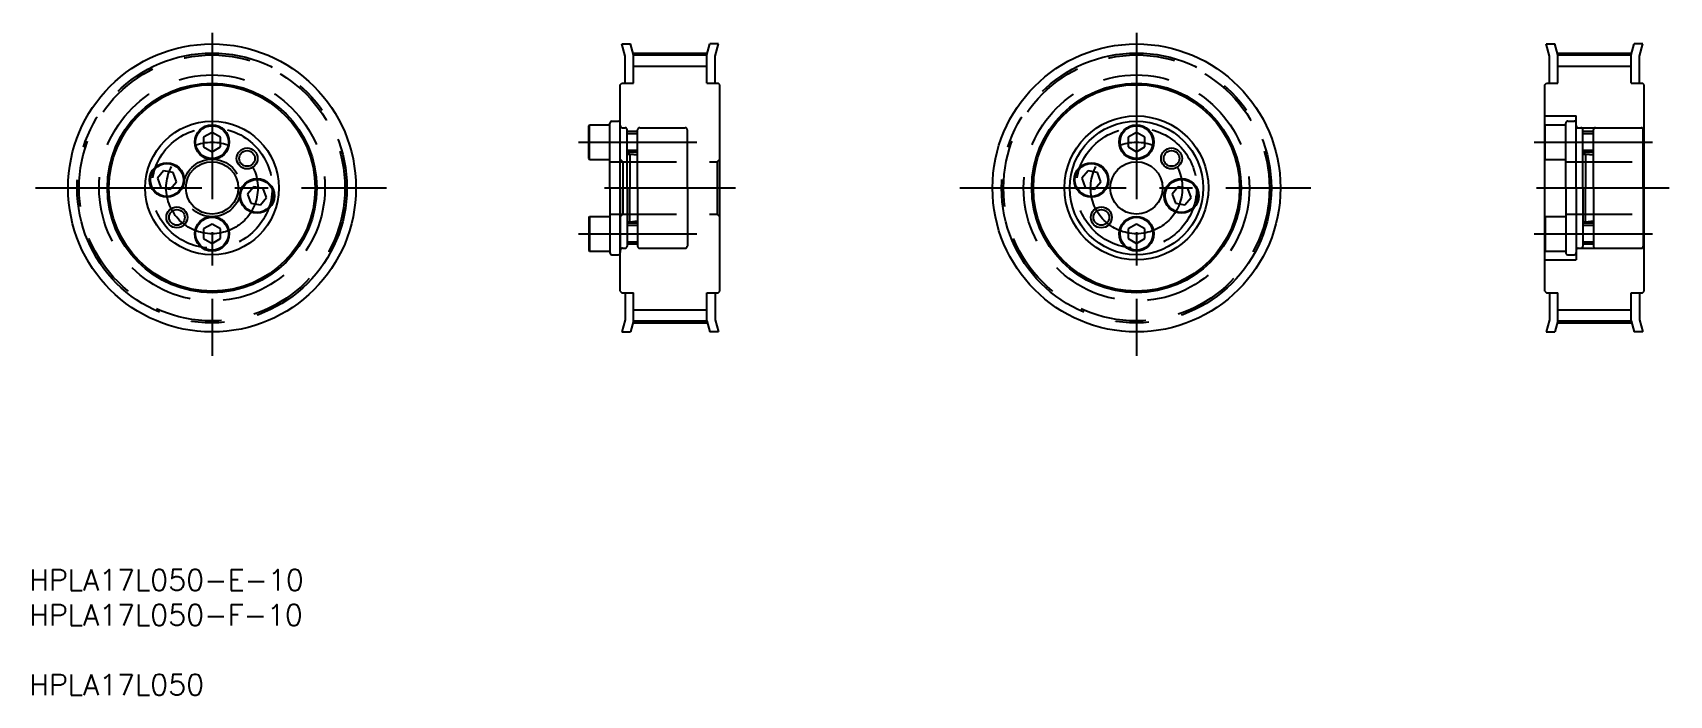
# Model space of a CAD drawing. Extents: x 16 to 328, y 5 to 132.
import ezdxf

# ---------------------------------------------------------------- set-up
doc = ezdxf.new("R2010")
doc.units = 0
doc.linetypes.add('CENTER', pattern=[50.8, 31.75, -6.35, 6.35, -6.35])
doc.linetypes.add('DASHED', pattern=[19.05, 12.7, -6.35])
doc.layers.get('0').update_dxf_attribs({"linetype": 'CONTINUOUS'})
doc.layers.add('CENTER', color=1, linetype='CENTER')
doc.styles.add('MISUMI', font='txt.shx')

# ---------------------------------------------------------------- blocks, each defined once
blk = doc.blocks.new('*U4')
at = {"color": 7, "linetype": 'CONTINUOUS', "style": 'MISUMI'}
for s, p in [('HPLA17L050-E-10', (15.05, 25.31)), ('HPLA17L050-F-10', (15.05, 18.65)), ('HPLA17L050', (15.05, 5.31))]:
    blk.add_text(s, height=4, dxfattribs=at).set_placement(p)

msp = doc.modelspace()

# ---------------------------------------------------------------- linework, layer by layer
at = {"color": 7, "linetype": 'CONTINUOUS'}
for p, q in [((128.27, 129.69), (129.93, 129.69)), ((128.89, 127.37), (128.27, 129.69)), ((130.49, 127.58), (129.93, 129.69)), ((144.49, 127.58), (145.06, 129.69)), ((146.72, 129.69), (145.06, 129.69)), ((146.09, 127.37), (146.72, 129.69)), ((304.87, 129.69), (306.53, 129.69)), ((305.49, 127.37), (304.87, 129.69)), ((307.09, 127.58), (306.53, 129.69)), ((321.09, 127.58), (321.66, 129.69)), ((323.32, 129.69), (321.66, 129.69)), ((322.69, 127.37), (323.32, 129.69)), ((128.89, 122.19), (128.89, 127.37)), ((130.49, 127.58), (144.49, 127.58)), ((130.49, 122.19), (130.49, 127.58)), ((144.49, 122.19), (144.49, 127.58)), ((146.09, 122.19), (146.09, 127.37)), ((305.49, 122.19), (305.49, 127.37)), ((307.09, 127.58), (321.09, 127.58)), ((307.09, 122.19), (307.09, 127.58)), ((321.09, 122.19), (321.09, 127.58)), ((322.69, 122.19), (322.69, 127.37)), ((127.99, 121.89), (128.29, 122.19)), ((128.29, 122.19), (130.49, 122.19)), ((144.49, 122.19), (146.69, 122.19)), ((146.99, 121.89), (146.69, 122.19)), ((304.59, 121.89), (304.89, 122.19)), ((304.89, 122.19), (307.09, 122.19)), ((321.09, 122.19), (323.29, 122.19)), ((323.59, 121.89), (323.29, 122.19)), ((127.99, 82.49), (127.99, 121.89)), ((146.99, 82.49), (146.99, 121.89)), ((304.59, 82.49), (304.59, 121.89)), ((323.59, 82.49), (323.59, 121.89)), ((49.99, 112.79), (48.39, 111.86)), ((51.59, 111.86), (49.99, 112.79)), ((121.99, 114.08), (122.09, 114.24)), ((121.99, 107.8), (121.99, 114.08)), ((122.09, 107.64), (122.09, 114.24)), ((122.09, 114.24), (125.99, 114.24)), ((125.99, 102.19), (125.99, 114.54)), ((125.99, 107.64), (125.99, 114.24)), ((125.99, 108.94), (125.99, 112.94)), ((126.39, 114.94), (127.59, 114.94)), ((127.99, 102.19), (127.99, 114.54)), ((226.59, 112.79), (224.99, 111.86)), ((228.19, 111.86), (226.59, 112.79)), ((48.39, 111.86), (48.39, 110.02)), ((48.39, 110.02), (49.99, 109.09)), ((49.99, 109.09), (51.59, 110.02)), ((51.59, 110.02), (51.59, 111.86)), ((224.99, 111.86), (224.99, 110.02)), ((224.99, 110.02), (226.59, 109.09)), ((226.59, 109.09), (228.19, 110.02)), ((228.19, 110.02), (228.19, 111.86)), ((121.99, 107.8), (122.09, 107.64)), ((122.09, 107.64), (125.99, 107.64)), ((125.99, 108.37), (125.99, 108.37)), ((40.74, 105.45), (39.55, 104.03)), ((39.55, 104.03), (40.18, 102.3)), ((42.56, 105.13), (40.74, 105.45)), ((42, 101.97), (43.19, 103.39)), ((43.19, 103.39), (42.56, 105.13)), ((125.99, 105.28), (125.99, 105.28)), ((217.34, 105.45), (216.15, 104.03)), ((216.15, 104.03), (216.78, 102.3)), ((219.16, 105.13), (217.34, 105.45)), ((218.6, 101.97), (219.79, 103.39)), ((219.79, 103.39), (219.16, 105.13)), ((40.18, 102.3), (42, 101.97)), ((57.97, 102.41), (56.78, 100.99)), ((56.78, 100.99), (57.41, 99.26)), ((59.79, 102.09), (57.97, 102.41)), ((59.23, 98.94), (60.42, 100.35)), ((60.42, 100.35), (59.79, 102.09)), ((125.99, 102.19), (125.99, 89.84)), ((127.99, 102.19), (127.99, 89.84)), ((216.78, 102.3), (218.6, 101.97)), ((234.57, 102.41), (233.38, 100.99)), ((233.38, 100.99), (234.02, 99.26)), ((236.39, 102.09), (234.57, 102.41)), ((235.83, 98.94), (237.02, 100.35)), ((237.02, 100.35), (236.39, 102.09)), ((57.41, 99.26), (59.23, 98.94)), ((234.02, 99.26), (235.83, 98.94)), ((49.99, 95.29), (48.39, 94.36)), ((48.39, 94.36), (48.39, 92.52)), ((51.59, 94.36), (49.99, 95.29)), ((51.59, 92.52), (51.59, 94.36)), ((121.99, 96.58), (122.09, 96.74)), ((121.99, 96.58), (121.99, 90.3)), ((122.09, 96.74), (125.99, 96.74)), ((122.09, 96.74), (122.09, 90.14)), ((125.99, 96.74), (125.99, 90.14)), ((125.99, 95.44), (125.99, 91.44)), ((226.59, 95.29), (224.99, 94.36)), ((224.99, 94.36), (224.99, 92.52)), ((228.19, 94.36), (226.59, 95.29)), ((228.19, 92.52), (228.19, 94.36)), ((48.39, 92.52), (49.99, 91.59)), ((49.99, 91.59), (51.59, 92.52)), ((224.99, 92.52), (226.59, 91.59)), ((226.59, 91.59), (228.19, 92.52)), ((121.99, 90.3), (122.09, 90.14)), ((122.09, 90.14), (125.99, 90.14)), ((126.39, 89.44), (127.59, 89.44)), ((127.99, 82.49), (128.29, 82.19)), ((128.29, 82.19), (130.49, 82.19)), ((128.89, 82.19), (128.89, 77.01)), ((130.49, 76.8), (130.49, 82.19)), ((144.49, 82.19), (146.69, 82.19)), ((144.49, 76.8), (144.49, 82.19)), ((146.09, 82.19), (146.09, 77.01)), ((146.69, 82.19), (146.99, 82.49)), ((304.59, 82.49), (304.89, 82.19)), ((304.89, 82.19), (307.09, 82.19)), ((305.49, 82.19), (305.49, 77.01)), ((307.09, 76.8), (307.09, 82.19)), ((321.09, 82.19), (323.29, 82.19)), ((321.09, 76.8), (321.09, 82.19)), ((322.69, 82.19), (322.69, 77.01)), ((323.29, 82.19), (323.59, 82.49)), ((128.89, 77.01), (128.27, 74.69)), ((130.49, 76.8), (129.93, 74.69)), ((130.49, 76.8), (144.49, 76.8)), ((144.49, 76.8), (145.06, 74.69)), ((146.09, 77.01), (146.72, 74.69)), ((305.49, 77.01), (304.87, 74.69)), ((307.09, 76.8), (306.53, 74.69)), ((307.09, 76.8), (321.09, 76.8)), ((321.09, 76.8), (321.66, 74.69)), ((322.69, 77.01), (323.32, 74.69)), ((128.27, 74.69), (129.93, 74.69)), ((146.72, 74.69), (145.06, 74.69)), ((304.87, 74.69), (306.53, 74.69)), ((323.32, 74.69), (321.66, 74.69))]:
    msp.add_line(p, q, dxfattribs=at)
at = {"color": 3, "linetype": 'CONTINUOUS'}
for p, q in [((130.49, 125.45), (144.49, 125.45)), ((307.09, 125.45), (321.09, 125.45)), ((130.49, 78.93), (144.49, 78.93)), ((307.09, 78.93), (321.09, 78.93))]:
    msp.add_line(p, q, dxfattribs=at)
at = {"color": 3, "linetype": 'DASHED'}
for p, q in [((304.59, 115.94), (310.59, 115.94)), ((310.59, 113.69), (310.59, 115.94)), ((128.4, 113.69), (128.89, 113.69)), ((129.29, 102.19), (129.29, 113.29)), ((131.29, 112.94), (129.29, 112.94)), ((131.29, 102.19), (131.29, 113.29)), ((131.69, 113.69), (140.39, 113.69)), ((140.79, 102.19), (140.79, 113.29)), ((304.59, 114.08), (304.69, 114.24)), ((304.59, 107.8), (304.59, 114.08)), ((304.69, 107.64), (304.69, 114.24)), ((304.69, 114.24), (308.59, 114.24)), ((308.59, 102.19), (308.59, 114.54)), ((308.59, 107.64), (308.59, 114.24)), ((308.59, 108.94), (308.59, 112.94)), ((308.99, 114.94), (310.19, 114.94)), ((310.59, 102.19), (310.59, 114.54)), ((310.59, 113.69), (323.59, 113.69)), ((311, 113.69), (311.49, 113.69)), ((311.89, 102.19), (311.89, 113.29)), ((313.89, 112.94), (311.89, 112.94)), ((313.89, 102.19), (313.89, 113.29)), ((314.29, 113.69), (322.99, 113.69)), ((323.39, 102.19), (323.39, 113.29)), ((131.29, 112.54), (129.29, 112.54)), ((313.89, 112.54), (311.89, 112.54)), ((125.99, 107.19), (146.49, 107.19)), ((127.99, 107.69), (128.49, 107.19)), ((128.49, 107.19), (128.49, 97.19)), ((131.29, 109.34), (129.29, 109.34)), ((131.29, 108.94), (129.29, 108.94)), ((129.29, 108.64), (129.79, 108.64)), ((129.79, 108.64), (129.79, 102.19)), ((129.79, 108.64), (131.29, 108.49)), ((146.99, 107.69), (146.49, 107.19)), ((146.49, 107.19), (146.49, 97.19)), ((304.69, 107.64), (308.59, 107.64)), ((308.59, 108.37), (308.59, 108.37)), ((308.59, 107.19), (323.39, 107.19)), ((313.89, 109.34), (311.89, 109.34)), ((313.89, 108.94), (311.89, 108.94)), ((311.89, 108.64), (312.39, 108.64)), ((312.39, 108.64), (312.39, 102.19)), ((312.39, 108.64), (313.89, 108.49)), ((308.59, 105.28), (308.59, 105.28)), ((129.29, 102.19), (129.29, 91.09)), ((129.79, 95.74), (129.79, 102.19)), ((131.29, 102.19), (131.29, 91.09)), ((140.79, 102.19), (140.79, 91.09)), ((308.59, 102.19), (308.59, 89.84)), ((310.59, 102.19), (310.59, 89.84)), ((311.89, 102.19), (311.89, 91.09)), ((312.39, 95.74), (312.39, 102.19)), ((313.89, 102.19), (313.89, 91.09)), ((323.39, 102.19), (323.39, 91.09)), ((125.99, 97.19), (146.49, 97.19)), ((127.99, 96.69), (128.49, 97.19)), ((146.99, 96.69), (146.49, 97.19)), ((308.59, 97.19), (323.39, 97.19)), ((129.29, 95.74), (129.79, 95.74)), ((131.29, 95.44), (129.29, 95.44)), ((131.29, 95.04), (129.29, 95.04)), ((129.79, 95.74), (131.29, 95.89)), ((304.59, 96.58), (304.59, 90.3)), ((304.69, 96.74), (308.59, 96.74)), ((304.69, 96.74), (304.69, 90.14)), ((308.59, 96.74), (308.59, 90.14)), ((308.59, 95.44), (308.59, 91.44)), ((311.89, 95.74), (312.39, 95.74)), ((313.89, 95.44), (311.89, 95.44)), ((313.89, 95.04), (311.89, 95.04)), ((312.39, 95.74), (313.89, 95.89)), ((128.4, 90.69), (128.89, 90.69)), ((131.29, 91.84), (129.29, 91.84)), ((131.29, 91.44), (129.29, 91.44)), ((131.69, 90.69), (140.39, 90.69)), ((310.59, 90.69), (310.59, 88.44)), ((310.59, 90.69), (323.59, 90.69)), ((311, 90.69), (311.49, 90.69)), ((313.89, 91.84), (311.89, 91.84)), ((313.89, 91.44), (311.89, 91.44)), ((314.29, 90.69), (322.99, 90.69)), ((304.59, 90.3), (304.69, 90.14)), ((304.59, 88.44), (310.59, 88.44)), ((304.69, 90.14), (308.59, 90.14)), ((308.99, 89.44), (310.19, 89.44))]:
    msp.add_line(p, q, dxfattribs=at)
at = {"color": 7, "linetype": 'CONTINUOUS'}
for centre, radius in [((49.99, 102.19), 27.5), ((226.59, 102.19), 27.5), ((49.99, 102.19), 20), ((226.59, 102.19), 20), ((49.99, 102.19), 19.7), ((226.59, 102.19), 19.7), ((226.59, 102.19), 13.75), ((49.99, 102.19), 12.75), ((49.99, 110.94), 3.3), ((49.99, 110.94), 3.14), ((226.59, 102.19), 12.75), ((226.59, 110.94), 3.3), ((226.59, 110.94), 3.14), ((49.99, 102.19), 5), ((56.69, 107.82), 1.5), ((226.59, 102.19), 5), ((233.29, 107.82), 1.5), ((58.6, 100.67), 3.3), ((58.6, 100.67), 3.14), ((235.2, 100.67), 3.3), ((235.2, 100.67), 3.14), ((43.28, 96.57), 1.5), ((219.88, 96.57), 1.5), ((49.99, 93.44), 3.3), ((49.99, 93.44), 3.14), ((226.59, 93.44), 3.3), ((226.59, 93.44), 3.14)]:
    msp.add_circle(centre, radius, dxfattribs=at)
at = {"color": 3, "linetype": 'DASHED'}
for centre, radius in [((49.99, 102.19), 25.39), ((226.59, 102.19), 25.39), ((49.99, 102.19), 21.57), ((226.59, 102.19), 21.57), ((49.99, 102.19), 11.5), ((226.59, 102.19), 11.5), ((49.99, 102.19), 5.5)]:
    msp.add_circle(centre, radius, dxfattribs=at)
at = {"color": 3}
for centre in [(56.69, 107.82), (233.29, 107.82), (43.28, 96.57), (219.88, 96.57)]:
    msp.add_circle(centre, 2, dxfattribs=at)
at = {"color": 7}
for centre, radius in [((41.37, 103.71), 3.3), ((41.37, 103.71), 3.14), ((217.97, 103.71), 3.3), ((217.97, 103.71), 3.14)]:
    msp.add_circle(centre, radius, dxfattribs=at)
at = {"color": 7, "linetype": 'CONTINUOUS'}
for centre, start, end in [((126.39, 114.54), 90, 180), ((127.59, 114.54), 0, 90), ((126.39, 89.84), 180, 270), ((127.59, 89.84), 270, 0)]:
    msp.add_arc(centre, 0.4, start, end, dxfattribs=at)
at = {"color": 3, "linetype": 'DASHED'}
for centre, radius, start, end in [((128.4, 114.1), 0.41, 180, 270), ((128.89, 113.29), 0.4, 0, 90), ((131.69, 113.29), 0.4, 90, 180), ((140.39, 113.29), 0.4, 0, 90), ((308.99, 114.54), 0.4, 90, 180), ((310.19, 114.54), 0.4, 0, 90), ((311, 114.1), 0.41, 180, 270), ((311.49, 113.29), 0.4, 0, 90), ((314.29, 113.29), 0.4, 90, 180), ((322.99, 113.29), 0.4, 0, 90), ((128.4, 90.28), 0.41, 90, 180), ((128.89, 91.09), 0.4, 270, 0), ((131.69, 91.09), 0.4, 180, 270), ((140.39, 91.09), 0.4, 270, 0), ((311, 90.28), 0.41, 90, 180), ((311.49, 91.09), 0.4, 270, 0), ((314.29, 91.09), 0.4, 180, 270), ((322.99, 91.09), 0.4, 270, 0), ((308.99, 89.84), 0.4, 180, 270), ((310.19, 89.84), 0.4, 270, 0)]:
    msp.add_arc(centre, radius, start, end, dxfattribs=at)
at = {"layer": 'CENTER', "color": 1, "linetype": 'CENTER'}
for p, q in [((49.99, 131.83), (49.99, 70.1)), ((226.59, 131.83), (226.59, 70.1)), ((130.49, 127.96), (144.49, 127.96)), ((307.09, 127.96), (321.09, 127.96)), ((119.99, 110.94), (142.59, 110.94)), ((302.59, 110.94), (325.19, 110.94)), ((16.27, 102.19), (83.32, 102.19)), ((124.99, 102.19), (149.99, 102.19)), ((192.87, 102.19), (259.92, 102.19)), ((302.99, 102.19), (328.38, 102.19)), ((119.99, 93.44), (142.59, 93.44)), ((302.59, 93.44), (325.19, 93.44)), ((130.49, 76.42), (144.49, 76.42)), ((307.09, 76.42), (321.09, 76.42))]:
    msp.add_line(p, q, dxfattribs=at)
for centre, radius in [((49.99, 102.19), 25.77), ((226.59, 102.19), 25.77), ((49.99, 102.19), 8.75), ((226.59, 102.19), 8.75)]:
    msp.add_circle(centre, radius, dxfattribs=at)

# ---------------------------------------------------------------- block references
at = {"color": 7, "linetype": 'CONTINUOUS'}
msp.add_blockref('*U4', (0, 0), dxfattribs=at)

doc.saveas('drawing.dxf')
